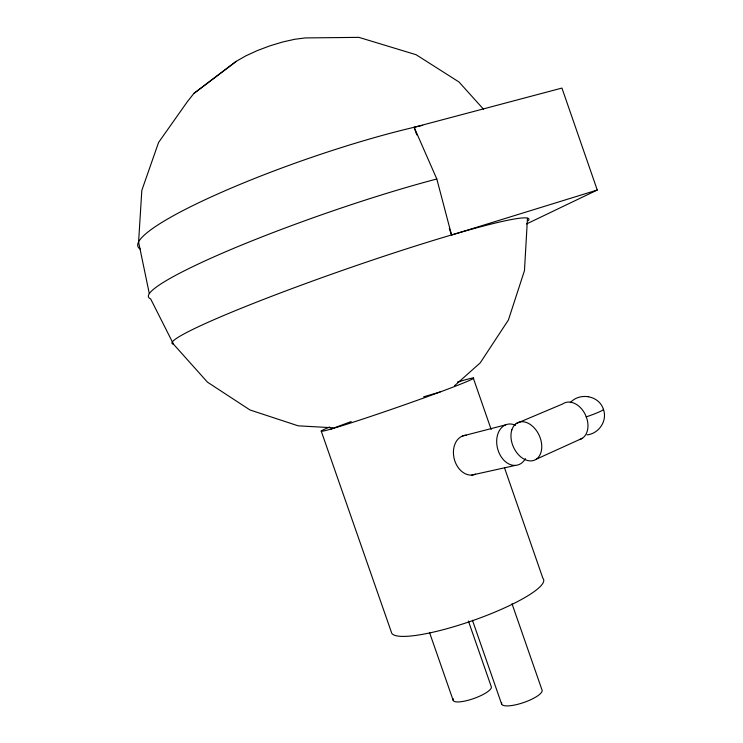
<?xml version="1.0" encoding="UTF-8"?>
<svg xmlns="http://www.w3.org/2000/svg" width="743" height="743" viewBox="0 0 743 743"><rect width="100%" height="100%" fill="white"/><g stroke="black" fill="none" stroke-linecap="round" stroke-linejoin="round"><path stroke-width="1.11" d="M527.474 218.293L524.465 270.619L508.407 320.001L480.192 362.9L454.549 385.728M483.517 109.24L458.998 81.99L416.099 54.713L358.906 37.364L305.252 37.93L294.813 39.268L282.702 41.98L269.839 45.862L257.171 50.635L245.673 55.939L236.2 61.363L193.904 93.432L187.329 101.735L158.575 142.452L141.82 190.384L138.588 242.051L149.287 293.513M570.318 402.622C579.633 392.211 599.081 395.397 603.4 409.291C607.681 420.835 598.904 433.652 587.016 434.878M236.2 61.363L193.904 93.432M526.499 223.968L597.261 190.041L561.94 88.064L414.13 127.285L416.777 134.901M536.297 459.193L582.336 438.277M516.153 423.603L562.6 403.988A19.857 14.238 65.2 0 1 585.419 414.835A19.857 14.238 65.2 0 1 579.447 439.615M330.858 429.101L351.244 421.56M457.642 382.199L459.796 381.41M449.292 228.491L451.568 235.029L597.261 190.041M423.659 396.799L440.079 391.998M462.387 436.057L505.611 424.857M471.796 475.074L515.493 465.387M332.688 427.764L298.203 425.832L249.992 409.978L207.464 382.162L173.556 344.26L150.625 298.862A195.818 20.776 -19.2 0 1 233.646 248.366A195.818 20.776 -19.2 0 1 436.81 178.989L451.568 235.029M588.15 396.548L588.623 396.576M414.13 127.285L436.81 178.989M429.482 632.395L453.165 700.324M321.227 431.098L391.357 632.098A80.588 15.445 -19.3 0 0 474.666 619.913A80.588 15.445 -19.3 0 0 542.901 578.295L504.469 467.737M473.263 377.983L491.151 429.426M512.001 603.725L541.935 689.755A21.408 5.786 -19 0 1 521.967 703.101A21.408 5.786 -19 0 1 501.72 702.562M472.437 620.238L501.674 704.16M468.396 621.027L491.272 686.708A20.237 5.173 -19.6 0 1 471.61 699.256A20.237 5.173 -19.6 0 1 453.406 698.819M457.902 381.976A80.699 2.508 -19.2 0 1 452.143 387.447A80.699 2.508 -19.2 0 1 352.971 422.265A80.699 2.508 -19.2 0 1 329.66 427.002M603.4 409.291A19.55 1.644 -18.6 0 1 586.078 416.944M475.631 474.118A20.219 15.12 76.1 0 1 454.159 458.626A20.219 15.12 76.1 0 1 466.242 435.194M525.422 458.626A21.018 15.269 75.8 0 1 505.407 461.654A21.018 15.269 75.8 0 1 497.541 435.008A21.018 15.269 75.8 0 1 515.596 425.321M173.556 344.26A188.936 12.807 -19.2 0 1 344.511 269.663A188.936 12.807 -19.2 0 1 528.264 220.708M140.278 249.1A189.066 27.287 -19.1 0 1 222.826 191.731A189.066 27.287 -19.1 0 1 422.711 125.326M511.871 429.816A20.535 14.136 65.7 0 0 529.081 460.799A20.535 14.136 65.7 0 0 538.136 433.29A20.535 14.136 65.7 0 0 511.871 429.816"/></g></svg>
